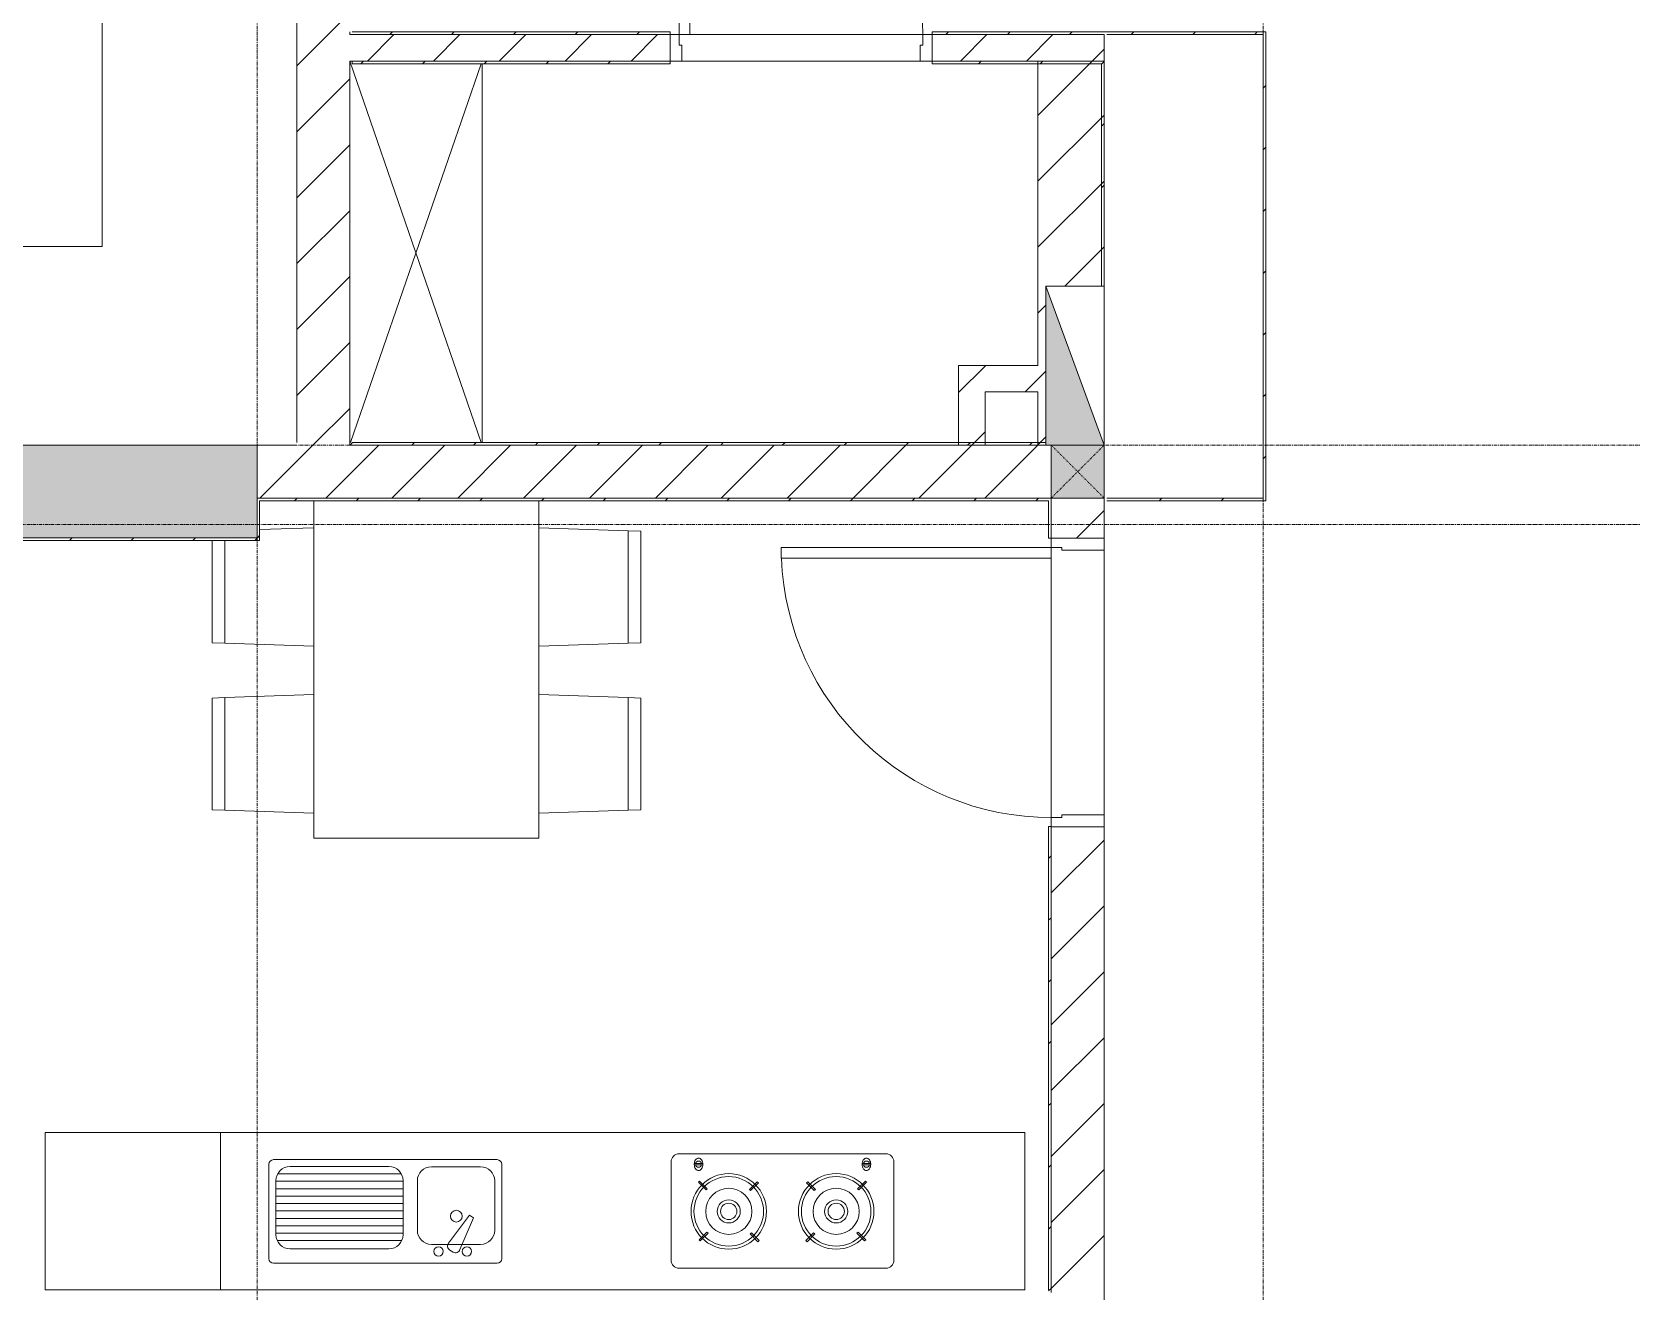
# Model space of a CAD drawing. Header units: millimetres. Extents: x 5357 to 259384, y -16348 to 109893.
# Drawn here: x 38003 to 44043, y 30642 to 35397 of the extents above; entities that cross this region are included whole.
import ezdxf

# ---------------------------------------------------------------- set-up
doc = ezdxf.new("R2010")
doc.units = ezdxf.units.MM
doc.linetypes.add('Dash', pattern=[6, 3, -3])
doc.linetypes.add('Grid Line', pattern=[22.225, 12.7, -3.175, 3.175, -3.175])
for name, color, linetype, lineweight in [('0-1', 7, 'Continuous', 5), ('0-2', 53, 'Continuous', 9), ('A-DETL-GENF', 92, 'Continuous', 9), ('A-DOOR', 31, 'Continuous', 9), ('A-DOOR-FRAM', 31, 'Continuous', 9), ('A-FLOR', 192, 'Continuous', 9), ('A-FLOR-1', 53, 'Continuous', 9), ('A-WALL', 113, 'Continuous', 9), ('A-WALL-3', 113, 'Continuous', 18), ('A-WALL-PATT', 111, 'Continuous', 9), ('A-WALL-PATT-2', 53, 'Continuous', 9), ('E-FIRE', 2, 'Continuous', 9), ('I-FURN', 30, 'Continuous', 9), ('I-FURN-1', 254, 'Continuous', 9), ('I-WALL-1', 9, 'Continuous', 18), ('I-WALL-3', 2, 'Continuous', 18), ('S-COLS', 52, 'Continuous', 9), ('S-COLS-1', 253, 'Continuous', 5), ('S-COLS-2', 9, 'Continuous', 18), ('S-COLS-3', 53, 'Continuous', 9), ('S-COLS-5', 52, 'Continuous', 18), ('S-COLS-HDLN', 52, 'Dash', 9), ('S-GRID-1', 1, 'Grid Line', 9), ('S-STRS-ANNO', 31, 'Continuous', 9)]:
    doc.layers.add(name, color=color, linetype=linetype, lineweight=lineweight)
pattern_1 = [(45, (0, 0), (-116.6726, 116.6726), [])]
pattern_2 = [(45, (0, 0), (-124.4508, 124.4508), [])]

# ---------------------------------------------------------------- blocks, each defined once
blk = doc.blocks.new('NCV_TKTC_KET CAU_rvt-1-TKCS_MB CẢNH QUAN CÂY XANH')
at = {"layer": 'S-COLS-1'}
blk.add_hatch(color=256, dxfattribs=at).paths.add_polyline_path([(38852.6, 33486.9), (38852.6, 33836.9), (37552.6, 33836.9), (37552.6, 33486.9), (38644.1, 33486.9)])
at = {"layer": 'A-FLOR-1'}
blk.add_line((39202.6, 35287.3), (39212.6, 35287.3), dxfattribs=at)
at = {"layer": 'S-COLS-2'}
for p, q in [((38852.6, 33836.9), (37552.6, 33836.9)), ((38852.6, 33486.9), (38852.6, 33836.9)), ((37552.6, 33486.9), (38852.6, 33486.9))]:
    blk.add_line(p, q, dxfattribs=at)
blk = doc.blocks.new('HE BEP A1 - HE BEP A 2-944694-TKCS_MB CẢNH QUAN CÂY XANH')
at = {"layer": 'I-FURN'}
for p, q in [((0, 0), (662.4, 0)), ((0, -594.4), (0, 0)), ((662.4, 0), (662.4, -594.4)), ((662.4, 0), (662.4, -594.4)), ((3700, 0), (662.4, 0)), ((3700, -594.4), (3700, 0)), ((3700, -594.4), (3700, 0)), ((844.9, -120.7), (844.9, -476.9)), ((1706.9, -103.2), (862.4, -103.2)), ((1724.4, -476.9), (1724.4, -120.7)), ((2364, -483.2), (2364, -111.2)), ((3175.6, -81.2), (2394, -81.2)), ((2451.6, -118.3), (2484.1, -118.3)), ((2451.6, -122.3), (2451.6, -118.3)), ((2484.1, -118.3), (2484.1, -122.3)), ((3085.5, -118.3), (3085.5, -122.3)), ((3118, -118.3), (3085.5, -118.3)), ((3118, -122.3), (3118, -118.3)), ((3205.6, -483.2), (3205.6, -111.2)), ((877.9, -156.9), (1345.2, -156.9)), ((924.9, -128.9), (1298.3, -128.9)), ((1459, -129.9), (1644.4, -129.9)), ((2484.1, -122.3), (2451.6, -122.3)), ((3085.5, -122.3), (3118, -122.3)), ((871.5, -386.8), (871.5, -182.3)), ((871.5, -184.9), (1351.6, -184.9)), ((871.5, -212.9), (1351.6, -212.9)), ((871.5, -240.9), (1351.6, -240.9)), ((1351.6, -182.3), (1351.6, -386.8)), ((1405.6, -369.9), (1405.6, -183.2)), ((1697.8, -183.2), (1697.8, -369.9)), ((2471.8, -183.9), (2467.4, -188.3)), ((2467.4, -188.3), (2496.5, -217.4)), ((2500.9, -213), (2471.8, -183.9)), ((2496.5, -217.4), (2500.9, -213)), ((2689.3, -186.7), (2660.2, -215.8)), ((2660.2, -215.8), (2664.6, -220.2)), ((2664.6, -220.2), (2693.7, -191.1)), ((2693.7, -191.1), (2689.3, -186.7)), ((2875.9, -191.1), (2880.3, -186.7)), ((2905, -220.2), (2875.9, -191.1)), ((2880.3, -186.7), (2909.4, -215.8)), ((2909.4, -215.8), (2905, -220.2)), ((3068.7, -213), (3097.9, -183.9)), ((3073.1, -217.4), (3068.7, -213)), ((3102.3, -188.3), (3073.1, -217.4)), ((3097.9, -183.9), (3102.3, -188.3)), ((871.5, -268.9), (1351.6, -268.9)), ((871.5, -296.9), (1351.6, -296.9)), ((871.5, -324.9), (1351.6, -324.9)), ((871.5, -352.9), (1351.6, -352.9)), ((1602.7, -313.4), (1523.8, -418.4)), ((1566.6, -443.1), (1618.1, -322.3)), ((1618.1, -322.3), (1602.7, -313.4)), ((871.5, -380.9), (1351.6, -380.9)), ((876.4, -408.9), (1346.8, -408.9)), ((2470.1, -405.9), (2499.2, -376.7)), ((2474.5, -410.3), (2470.1, -405.9)), ((2503.6, -381.1), (2474.5, -410.3)), ((2499.2, -376.7), (2503.6, -381.1)), ((2663, -383.9), (2667.3, -379.5)), ((2692.1, -413), (2663, -383.9)), ((2667.3, -379.5), (2696.5, -408.6)), ((2696.5, -408.6), (2692.1, -413)), ((2902.3, -379.5), (2873.2, -408.6)), ((2873.2, -408.6), (2877.5, -413)), ((2877.5, -413), (2906.7, -383.9)), ((2906.7, -383.9), (2902.3, -379.5)), ((3070.4, -376.7), (3066, -381.1)), ((3066, -381.1), (3095.1, -410.3)), ((3099.5, -405.9), (3070.4, -376.7)), ((3095.1, -410.3), (3099.5, -405.9)), ((1298.3, -440.1), (924.9, -440.1)), ((1644.4, -423.2), (1459, -423.2)), ((1541.1, -452.3), (1528.6, -445.1)), ((862.4, -494.4), (1706.9, -494.4)), ((3175.6, -513.2), (2394, -513.2)), ((662.4, -594.4), (0, -594.4)), ((662.4, -594.4), (3700, -594.4))]:
    blk.add_line(p, q, dxfattribs=at)
for centre, radius in [((2581.9, -298.5), 142.6), ((2581.9, -298.5), 131.3), ((2987.7, -298.5), 142.6), ((2987.7, -298.5), 131.3), ((2581.9, -298.5), 87.2), ((2987.7, -298.5), 87.2), ((1552.8, -316.6), 22.2), ((2581.9, -298.5), 43.6), ((2581.9, -298.5), 30.9), ((2987.7, -298.5), 43.6), ((2987.7, -298.5), 30.9), ((1485.9, -449.9), 17.8), ((1592.6, -449.9), 17.8)]:
    blk.add_circle(centre, radius, dxfattribs=at)
for centre, radius, start, end in [((862.4, -120.7), 17.5, 90, 180), ((1706.9, -120.7), 17.5, 0, 90), ((2394, -111.2), 30, 90, 180), ((2485.1, -120.7), 33.5, 163.94189, 180), ((2485.1, -120.7), 33.5, 180, 196.05811), ((2476.6, -118.2), 24.7, 145.20397, 163.94189), ((2467.8, -120.3), 11.6, 9.71775, 170.28225), ((2471.3, -114.5), 18.1, 120.79762, 145.20397), ((2467.9, -108.8), 11.5, 90, 120.79762), ((2467.9, -108.8), 11.5, 59.20238, 90), ((2464.5, -114.5), 18.1, 34.79603, 59.20238), ((2459.1, -118.2), 24.7, 16.05811, 34.79603), ((2450.6, -120.7), 33.5, 0, 16.05811), ((2450.6, -120.7), 33.5, 343.94189, 0), ((3119, -120.7), 33.5, 163.94189, 180), ((3119, -120.7), 33.5, 180, 196.05811), ((3110.5, -118.2), 24.7, 145.20397, 163.94189), ((3105.2, -114.5), 18.1, 120.79762, 145.20397), ((3101.8, -120.3), 11.6, 9.71775, 170.28225), ((3101.8, -108.8), 11.5, 90, 120.79762), ((3101.8, -108.8), 11.5, 59.20238, 90), ((3098.4, -114.5), 18.1, 34.79603, 59.20238), ((3093, -118.2), 24.7, 16.05811, 34.79603), ((3084.5, -120.7), 33.5, 0, 16.05811), ((3084.5, -120.7), 33.5, 343.94189, 0), ((3175.6, -111.2), 30, 360, 90), ((924.9, -182.3), 53.3, 90, 180), ((1298.3, -182.3), 53.3, 0, 90), ((1459, -183.2), 53.3, 90, 180), ((1644.4, -183.2), 53.3, 0, 90), ((2476.6, -123.1), 24.7, 196.05811, 214.79603), ((2467.8, -120.3), 11.6, 189.9102, 350.0898), ((2471.3, -126.9), 18.1, 214.79603, 239.20238), ((2467.9, -132.6), 11.5, 239.20238, 270), ((2467.9, -132.6), 11.5, 270, 300.79762), ((2464.5, -126.9), 18.1, 300.79762, 325.20397), ((2459.1, -123.1), 24.7, 325.20397, 343.94189), ((3110.5, -123.1), 24.7, 196.05811, 214.79603), ((3105.2, -126.9), 18.1, 214.79603, 239.20238), ((3101.8, -120.3), 11.6, 189.9102, 350.0898), ((3101.8, -132.6), 11.5, 239.20238, 270), ((3101.8, -132.6), 11.5, 270, 300.79762), ((3098.4, -126.9), 18.1, 300.79762, 325.20397), ((3093, -123.1), 24.7, 325.20397, 343.94189), ((924.9, -386.8), 53.3, 180, 270), ((1298.3, -386.8), 53.3, 270, 0), ((1459, -369.9), 53.3, 180, 270), ((1537.5, -429.7), 17.8, 140.53825, 240.0479), ((1644.4, -369.9), 53.3, 270, 0), ((862.4, -476.9), 17.5, 180, 270), ((1549.9, -436.9), 17.8, 240.0479, 339.46209), ((1706.9, -476.9), 17.5, 270, 0), ((2394, -483.2), 30, 180, 270), ((3175.6, -483.2), 30, 270, 0)]:
    blk.add_arc(centre, radius, start, end, dxfattribs=at)
at = {"layer": 'I-FURN-1'}
for p, q in [((0, 0), (3700, 0)), ((0, -594.4), (0, 0)), ((3700, 0), (3700, -594.4)), ((3700, -594.4), (0, -594.4))]:
    blk.add_line(p, q, dxfattribs=at)
blk = doc.blocks.new('RES_BAN AN 1 - RES_BAN AN 1-V88-TKCS_MB CẢNH QUAN CÂY XANH')
at = {"layer": 'I-FURN-1'}
for p, q in [((-425, 0), (-425, -1275)), ((425, -1275), (425, 0)), ((-630, -109.1), (-425, -102.3)), ((-425, -102.3), (-425, -549.7)), ((425, -102.3), (425, -549.7)), ((761.9, -113.5), (425, -102.3)), ((761.9, -538.5), (761.9, -113.5)), ((761.9, -113.5), (761.9, -538.5)), ((809.6, -115.1), (761.9, -113.5)), ((809.6, -536.9), (809.6, -115.1)), ((-809.6, -150), (-809.6, -536.9)), ((-761.9, -538.5), (-761.9, -150)), ((-761.9, -538.5), (-761.9, -150)), ((-809.6, -536.9), (-761.9, -538.5)), ((-425, -549.7), (-761.9, -538.5)), ((425, -549.7), (761.9, -538.5)), ((761.9, -538.5), (809.6, -536.9)), ((-809.6, -745.3), (-761.9, -743.8)), ((-809.6, -1167.2), (-809.6, -745.3)), ((-761.9, -743.8), (-425, -732.5)), ((-761.9, -1168.8), (-761.9, -743.8)), ((-761.9, -743.8), (-761.9, -1168.8)), ((-425, -732.5), (-425, -1180)), ((425, -732.5), (425, -1180)), ((761.9, -743.8), (425, -732.5)), ((761.9, -743.8), (809.6, -745.3)), ((761.9, -1168.8), (761.9, -743.8)), ((761.9, -1168.8), (761.9, -743.8)), ((809.6, -745.3), (809.6, -1167.2)), ((-761.9, -1168.8), (-809.6, -1167.2)), ((-425, -1180), (-761.9, -1168.8)), ((425, -1180), (761.9, -1168.8)), ((809.6, -1167.2), (761.9, -1168.8)), ((-425, -1275), (425, -1275))]:
    blk.add_line(p, q, dxfattribs=at)
blk = doc.blocks.new('NCV_TKTC_TANG 1_rvt-1-TKCS_MB CẢNH QUAN CÂY XANH')
at = {"layer": 'A-WALL-PATT-2'}
h = blk.add_hatch(dxfattribs=at)
h.set_pattern_fill('FP_10', color=256, style=0, pattern_type=2)
h.set_pattern_definition(pattern_1)
h.paths.add_polyline_path([(38862.6, 33486.9), (38862.6, 33636.9), (38852.6, 33636.9), (38852.6, 33486.9)])
h = blk.add_hatch(dxfattribs=at)
h.set_pattern_fill('FP_10', color=256, style=0, pattern_type=2)
h.set_pattern_definition(pattern_1)
h.paths.add_polyline_path([(38862.6, 33626.9), (41842.6, 33626.9), (41842.6, 33636.9), (38862.6, 33636.9)])
h = blk.add_hatch(dxfattribs=at)
h.set_pattern_fill('FP_10', color=256, style=0, pattern_type=2)
h.set_pattern_definition(pattern_1)
h.paths.add_polyline_path([(41842.6, 30636.9), (41852.6, 30636.9), (41852.6, 32396.1), (41842.6, 32395.3), (41842.6, 30646.9)])
h.paths.add_polyline_path([(41852.6, 33486.1), (41852.6, 33636.9), (41842.6, 33636.9), (41842.6, 33486.1)])
h = blk.add_hatch(dxfattribs=at)
h.set_pattern_fill('FP_10', color=256, style=0, pattern_type=2)
h.set_pattern_definition(pattern_1)
h.paths.add_polyline_path([(38862.6, 33476.9), (38862.6, 33486.9), (37552.6, 33486.9), (37552.6, 33476.9), (38644.1, 33476.9)])
at = {"layer": 'A-FLOR-1'}
for p, q in [((41852.6, 32430.3), (41852.6, 33450.3)), ((41852.6, 33450.3), (41852.6, 32430.3)), ((42052.6, 32440.3), (42052.6, 33440.3))]:
    blk.add_line(p, q, dxfattribs=at)
at = {"layer": 'I-WALL-1'}
for p, q in [((38862.6, 33636.9), (38852.6, 33636.9)), ((38852.6, 33636.9), (38852.6, 33486.9)), ((41842.6, 33636.9), (38862.6, 33636.9)), ((38862.6, 33486.9), (38862.6, 33626.9)), ((38862.6, 33626.9), (41842.6, 33626.9)), ((41852.6, 33636.9), (41842.6, 33636.9)), ((41842.6, 33626.9), (41842.6, 33486.1)), ((41852.6, 33486.1), (41852.6, 33636.9)), ((38852.6, 33486.9), (37552.6, 33486.9)), ((37552.6, 33476.9), (38862.6, 33476.9)), ((38862.6, 33476.9), (38862.6, 33486.9)), ((41842.6, 33486.1), (41852.6, 33486.1)), ((41842.6, 32396.1), (41842.6, 30646.9)), ((41852.6, 32396.1), (41842.6, 32396.1)), ((41852.6, 30636.9), (41852.6, 32395.3))]:
    blk.add_line(p, q, dxfattribs=at)
at = {"layer": 'I-FURN-1'}
for name, p in [('RES_BAN AN 1 - RES_BAN AN 1-V88-TKCS_MB CẢNH QUAN CÂY XANH', (39492.6, 33626.9)), ('HE BEP A1 - HE BEP A 2-944694-TKCS_MB CẢNH QUAN CÂY XANH', (38052.6, 31241.3))]:
    blk.add_blockref(name, p, dxfattribs=at)
blk = doc.blocks.new('FD_05 - FD_05-1000x2200mm-835434-TKCS_MB CẢNH QUAN CÂY XANH')
at = {"layer": 'A-DETL-GENF'}
for p, q in [((470, 100), (470, 1120)), ((470, 1120), (510, 1120)), ((510, 1120), (510, 100)), ((510, 100), (470, 100))]:
    blk.add_line(p, q, dxfattribs=at)
blk.add_arc((510, 100), 1020, 92.24747, 180, dxfattribs=at)
at = {"layer": 'A-DOOR-FRAM'}
for p, q in [((-510, 100), (-545, 100)), ((-545, 100), (-545, -100)), ((-510, 60), (-510, 100)), ((545, 100), (510, 100)), ((510, 100), (510, 60)), ((545, -100), (545, 100)), ((-500, 60), (-510, 60)), ((-500, -100), (-500, 60)), ((510, 60), (500, 60)), ((500, 60), (500, -100)), ((-545, -100), (-500, -100)), ((500, -100), (545, -100))]:
    blk.add_line(p, q, dxfattribs=at)
blk = doc.blocks.new('FD_02 - FD_03 - FD_03-KY THUAT-900x2200mm-801877-TKCS_MB CẢNH QUAN CÂY XANH')
at = {"layer": 'A-DETL-GENF'}
for p, q in [((460, -50), (420, -50)), ((420, -50), (420, -970)), ((460, -970), (460, -50)), ((420, -970), (460, -970))]:
    blk.add_line(p, q, dxfattribs=at)
blk.add_arc((460, -50), 920, 180, 267.50809, dxfattribs=at)
at = {"layer": 'A-DOOR-FRAM'}
for p, q in [((-495, 50), (-450, 50)), ((-495, -50), (-495, 50)), ((-450, 50), (-450, -10)), ((450, 50), (495, 50)), ((450, -10), (450, 50)), ((495, 50), (495, -50)), ((-460, -50), (-495, -50)), ((-450, -10), (-460, -10)), ((-460, -10), (-460, -50)), ((460, -10), (450, -10)), ((460, -50), (460, -10)), ((495, -50), (460, -50))]:
    blk.add_line(p, q, dxfattribs=at)
blk = doc.blocks.new('40_HY_FIX_FS-FH_FHR_R19_Scale 1_300 - FH _ FHR-4760871-TKCS_MB CẢNH QUAN CÂY XANH')
at = {"layer": 'E-FIRE'}
blk.add_hatch(color=256, dxfattribs=at).paths.add_polyline_path([(300, -100), (300, 120), (-300, -100), (184.7, -100)])
at = {"layer": 'A-DETL-GENF'}
for p, q in [((300, 120), (-300, -100)), ((-300, 120), (-300, -100)), ((300, 120), (-300, 120)), ((300, -100), (300, 120)), ((300, -100), (300, 120)), ((-300, -100), (300, -100)), ((-300, -100), (300, -100))]:
    blk.add_line(p, q, dxfattribs=at)
blk = doc.blocks.new('G1_SOF - BO TRU - 200x200-V437-TKCS_MB CẢNH QUAN CÂY XANH')
at = {"layer": 'S-COLS-3'}
blk.add_hatch(color=256, dxfattribs=at).paths.add_polyline_path([(100, -100), (100, 100), (-100, 100), (-100, -100)])
at = {"layer": 'S-COLS-5'}
for p, q in [((-100, 100), (-100, -100)), ((100, -100), (100, 100)), ((-100, -100), (100, -100))]:
    blk.add_line(p, q, dxfattribs=at)
at = {"layer": 'S-COLS-HDLN'}
for p, q in [((100, 100), (-100, -100)), ((-100, 100), (100, -100))]:
    blk.add_line(p, q, dxfattribs=at)

msp = doc.modelspace()

# ---------------------------------------------------------------- hatches: boundary and pattern name
at = {"layer": 'A-WALL-PATT'}
h = msp.add_hatch(dxfattribs=at)
h.set_pattern_fill('FP_1', color=256, style=0, pattern_type=2)
h.set_pattern_definition(pattern_2)
h.paths.add_polyline_path([(39202.6, 33836.9), (39202.6, 37036.9), (39002.6, 37036.9), (39002.6, 33836.9)])
h = msp.add_hatch(dxfattribs=at)
h.set_pattern_fill('FP_41', color=256, style=0, pattern_type=2)
h.set_pattern_definition(pattern_1)
h.paths.add_polyline_path([(42062.6, 35387.4), (42652.6, 35387.4), (42652.6, 35397.4), (41402.6, 35397.4), (41402.6, 35387.4), (42052.6, 35387.4)])
h.paths.add_polyline_path([(39249.3, 35387.4), (40412.6, 35387.4), (40412.6, 35397.4), (39202.6, 35397.4), (39202.6, 35387.4)])
h = msp.add_hatch(dxfattribs=at)
h.set_pattern_fill('FP_41', color=256, style=0, pattern_type=2)
h.set_pattern_definition(pattern_1)
h.paths.add_polyline_path([(42662.6, 33636.9), (42662.6, 35397.4), (42652.6, 35397.4), (42652.6, 33636.9)])
h = msp.add_hatch(dxfattribs=at)
h.set_pattern_fill('FP_1', color=256, style=0, pattern_type=2)
h.set_pattern_definition(pattern_2)
h.paths.add_polyline_path([(41402.6, 35287.4), (42052.6, 35287.4), (42052.6, 35387.4), (41402.6, 35387.4), (41402.6, 35347.4)])
h.paths.add_polyline_path([(40412.6, 35287.4), (40412.6, 35387.4), (39202.6, 35387.4), (39202.6, 35287.4), (39249.3, 35287.4)])
h = msp.add_hatch(dxfattribs=at)
h.set_pattern_fill('FP_41', color=256, style=0, pattern_type=2)
h.set_pattern_definition(pattern_1)
h.paths.add_polyline_path([(40406.7, 35277.4), (40412.6, 35277.4), (40412.6, 35287.4), (39212.6, 35287.4), (39212.6, 35277.4), (39249.3, 35277.4)])
h.paths.add_polyline_path([(42042.6, 35277.4), (42042.6, 35287.4), (41402.6, 35287.4), (41402.6, 35277.4), (41670.2, 35277.4)])
h = msp.add_hatch(dxfattribs=at)
h.set_pattern_fill('FP_1', color=256, style=0, pattern_type=2)
h.set_pattern_definition(pattern_2)
h.paths.add_polyline_path([(41832.6, 33836.9), (41832.6, 34436.9), (42052.6, 34436.9), (42052.6, 35287.4), (41802.6, 35287.4), (41802.6, 33836.9)])
h = msp.add_hatch(dxfattribs=at)
h.set_pattern_fill('FP_41', color=256, style=0, pattern_type=2)
h.set_pattern_definition(pattern_1)
h.paths.add_polyline_path([(42052.6, 34436.9), (42052.6, 35287.4), (42042.6, 35287.4), (42042.6, 34436.9), (42046.7, 34436.9)])
h = msp.add_hatch(dxfattribs=at)
h.set_pattern_fill('FP_1', color=256, style=0, pattern_type=2)
h.set_pattern_definition(pattern_2)
h.paths.add_polyline_path([(41602.7, 33836.9), (41602.7, 34138.1), (41502.7, 34138.1), (41502.7, 33836.9)])
h = msp.add_hatch(dxfattribs=at)
h.set_pattern_fill('FP_1', color=256, style=0, pattern_type=2)
h.set_pattern_definition(pattern_2)
h.paths.add_polyline_path([(41602.7, 34038.1), (41802.6, 34038.1), (41802.6, 34138.1), (41602.7, 34138.1)])
h = msp.add_hatch(dxfattribs=at)
h.set_pattern_fill('FP_1', color=256, style=0, pattern_type=2)
h.set_pattern_definition(pattern_2)
h.paths.add_polyline_path([(41852.6, 33636.9), (41852.6, 33836.9), (38852.6, 33836.9), (38852.6, 33636.9), (41670.2, 33636.9)])
h = msp.add_hatch(dxfattribs=at)
h.set_pattern_fill('FP_41', color=256, style=0, pattern_type=2)
h.set_pattern_definition(pattern_1)
h.paths.add_polyline_path([(39249.3, 33836.9), (41832.6, 33837.7), (41832.6, 33846.9), (39202.6, 33846.9), (39202.6, 33836.9)])
h = msp.add_hatch(dxfattribs=at)
h.set_pattern_fill('FP_1', color=256, style=0, pattern_type=2)
h.set_pattern_definition(pattern_2)
h.paths.add_polyline_path([(42052.6, 29586.9), (42052.6, 30437), (41852.6, 30437), (41852.6, 29586.9)])
h.paths.add_polyline_path([(41852.6, 30637), (42052.6, 30637), (42052.6, 32395.3), (41852.6, 32395.3), (41852.6, 30993.4)])
h.paths.add_polyline_path([(41892.6, 33485.3), (42052.6, 33485.3), (42052.6, 33636.9), (41852.6, 33636.9), (41852.6, 33485.3)])
h = msp.add_hatch(dxfattribs=at)
h.set_pattern_fill('FP_41', color=256, style=0, pattern_type=2)
h.set_pattern_definition(pattern_1)
h.paths.add_polyline_path([(42662.6, 33626.9), (42662.6, 33636.9), (42062.6, 33636.9), (42062.6, 33626.9), (42275.4, 33626.9)])

# ---------------------------------------------------------------- linework, layer by layer
at = {"layer": '0-2'}
for p, q in [((39202.6, 35287.3), (39699.2, 33846.9)), ((39699.1, 35277.4), (39205.9, 33846.9))]:
    msp.add_line(p, q, dxfattribs=at)
at = {"layer": 'A-FLOR'}
for p, q in [((39702.6, 35277.4), (39702.6, 33846.9)), ((41402.6, 35287.3), (40412.6, 35287.3)), ((42052.6, 33636.9), (42052.6, 29596.9))]:
    msp.add_line(p, q, dxfattribs=at)
at = {"layer": 'A-WALL'}
for p, q in [((39202.6, 35397.4), (39202.6, 35387.4)), ((40412.6, 35387.4), (39202.6, 35387.4)), ((40447.6, 35387.4), (41367.6, 35387.4)), ((42052.6, 35387.4), (41402.6, 35387.4)), ((42052.6, 35287.4), (42052.6, 35387.4)), ((39202.6, 33836.9), (39202.6, 35287.4)), ((39212.6, 35287.4), (40412.6, 35287.4)), ((41357.6, 35287.4), (40457.6, 35287.4)), ((42052.6, 35287.4), (41402.6, 35287.4)), ((39002.6, 33836.9), (38852.6, 33836.9)), ((42052.6, 33485.3), (42052.6, 33636.9)), ((41852.6, 32430.3), (41852.6, 33450.3)), ((42052.6, 33440.3), (42052.6, 32440.3)), ((42052.6, 30637), (42052.6, 32395.3))]:
    msp.add_line(p, q, dxfattribs=at)
at = {"layer": 'A-WALL-3'}
for p, q in [((39002.6, 37026.9), (39002.6, 33846.9)), ((41802.6, 35287.4), (41802.6, 34138.1)), ((42052.6, 34436.9), (42052.6, 35287.4)), ((41502.7, 34138.1), (41502.7, 33836.9)), ((41802.6, 34138.1), (41502.7, 34138.1)), ((41602.7, 33836.9), (41602.7, 34038.1)), ((41602.7, 34038.1), (41802.6, 34038.1)), ((41802.6, 34038.1), (41802.6, 33836.9)), ((38852.6, 33836.9), (38852.6, 33636.9)), ((41852.6, 33485.3), (41852.6, 33836.9)), ((38852.6, 33636.9), (41852.6, 33636.9)), ((41852.6, 32395.3), (41852.6, 30637))]:
    msp.add_line(p, q, dxfattribs=at)
at = {"layer": 'I-WALL-3'}
for p, q in [((40412.6, 35397.4), (39212.6, 35397.4)), ((40412.6, 35387.4), (40412.6, 35397.4)), ((42662.6, 35397.4), (41402.6, 35397.4)), ((41402.6, 35397.4), (41402.6, 35387.4)), ((42662.6, 33626.9), (42662.6, 35397.4)), ((42062.6, 35387.4), (42652.6, 35387.4)), ((42652.6, 35387.4), (42652.6, 33636.9)), ((39212.6, 35287.4), (39212.6, 35277.4)), ((39212.6, 35277.4), (40412.6, 35277.4)), ((40412.6, 35277.4), (40412.6, 35287.4)), ((41402.6, 35287.4), (41402.6, 35277.4)), ((41402.6, 35277.4), (42042.6, 35277.4)), ((42042.6, 35277.4), (42042.6, 34436.9)), ((39202.6, 33836.9), (41832.6, 33836.9)), ((41832.6, 33846.9), (39212.6, 33846.9)), ((42652.6, 33636.9), (42062.6, 33636.9)), ((42062.6, 33626.9), (42662.6, 33626.9))]:
    msp.add_line(p, q, dxfattribs=at)
at = {"layer": 'S-GRID-1'}
for p, q in [((38852.6, 20960.6), (38852.6, 80482.7)), ((42652.6, 20960.6), (42652.6, 80482.7)), ((127525.3, 33836.9), (32145.8, 33836.9)), ((130319.3, 33536.9), (29351.8, 33536.9))]:
    msp.add_line(p, q, dxfattribs=at)
at = {"layer": 'S-STRS-ANNO'}
for p, q in [((38267.6, 34586.9), (38267.6, 36285.6)), ((37532.6, 34586.9), (38267.6, 34586.9))]:
    msp.add_line(p, q, dxfattribs=at)

# ---------------------------------------------------------------- block references
at = {"layer": '0-1'}
for name in ['NCV_TKTC_KET CAU_rvt-1-TKCS_MB CẢNH QUAN CÂY XANH', 'NCV_TKTC_TANG 1_rvt-1-TKCS_MB CẢNH QUAN CÂY XANH']:
    msp.add_blockref(name, (0, 0), dxfattribs=at)
at = {"layer": 'A-DOOR'}
for name, p, rotation in [('FD_02 - FD_03 - FD_03-KY THUAT-900x2200mm-801877-TKCS_MB CẢNH QUAN CÂY XANH', (40907.6, 35337.4), 180), ('FD_05 - FD_05-1000x2200mm-835434-TKCS_MB CẢNH QUAN CÂY XANH', (41952.6, 32940.3), 89.99999999999991)]:
    msp.add_blockref(name, p, dxfattribs=dict(at, rotation=rotation))
at = {"layer": 'E-FIRE', "rotation": 269.9999999999998}
msp.add_blockref('40_HY_FIX_FS-FH_FHR_R19_Scale 1_300 - FH _ FHR-4760871-TKCS_MB CẢNH QUAN CÂY XANH', (41932.6, 34136.9), dxfattribs=at)
at = {"layer": 'S-COLS'}
msp.add_blockref('G1_SOF - BO TRU - 200x200-V437-TKCS_MB CẢNH QUAN CÂY XANH', (41952.6, 33736.9), dxfattribs=at)

doc.saveas('drawing.dxf')
